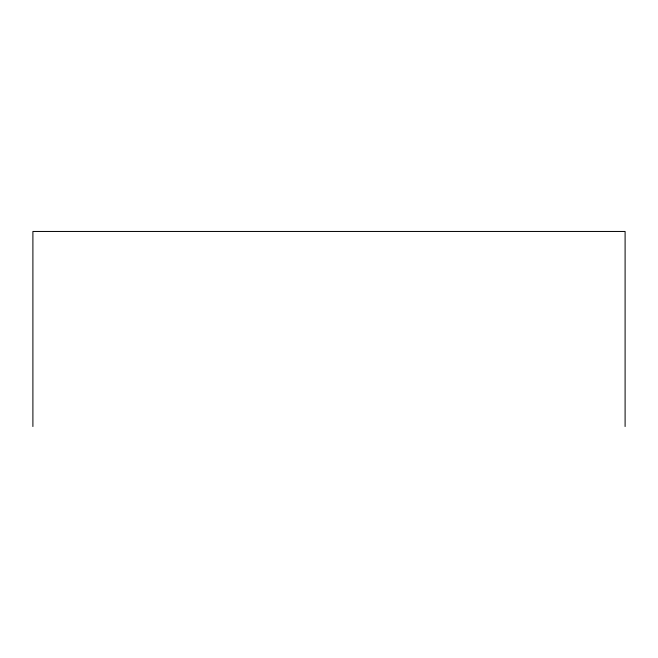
<?xml version="1.0" encoding="UTF-8"?>
<svg xmlns="http://www.w3.org/2000/svg" width="658" height="658" viewBox="0 0 658 658"><rect width="100%" height="100%" fill="white"/><g stroke="black" fill="none" stroke-linecap="round" stroke-linejoin="round"><path stroke-width="0.99" d="M625.1 426.54L625.1 231.46L32.9 231.46L32.9 426.54"/></g></svg>
